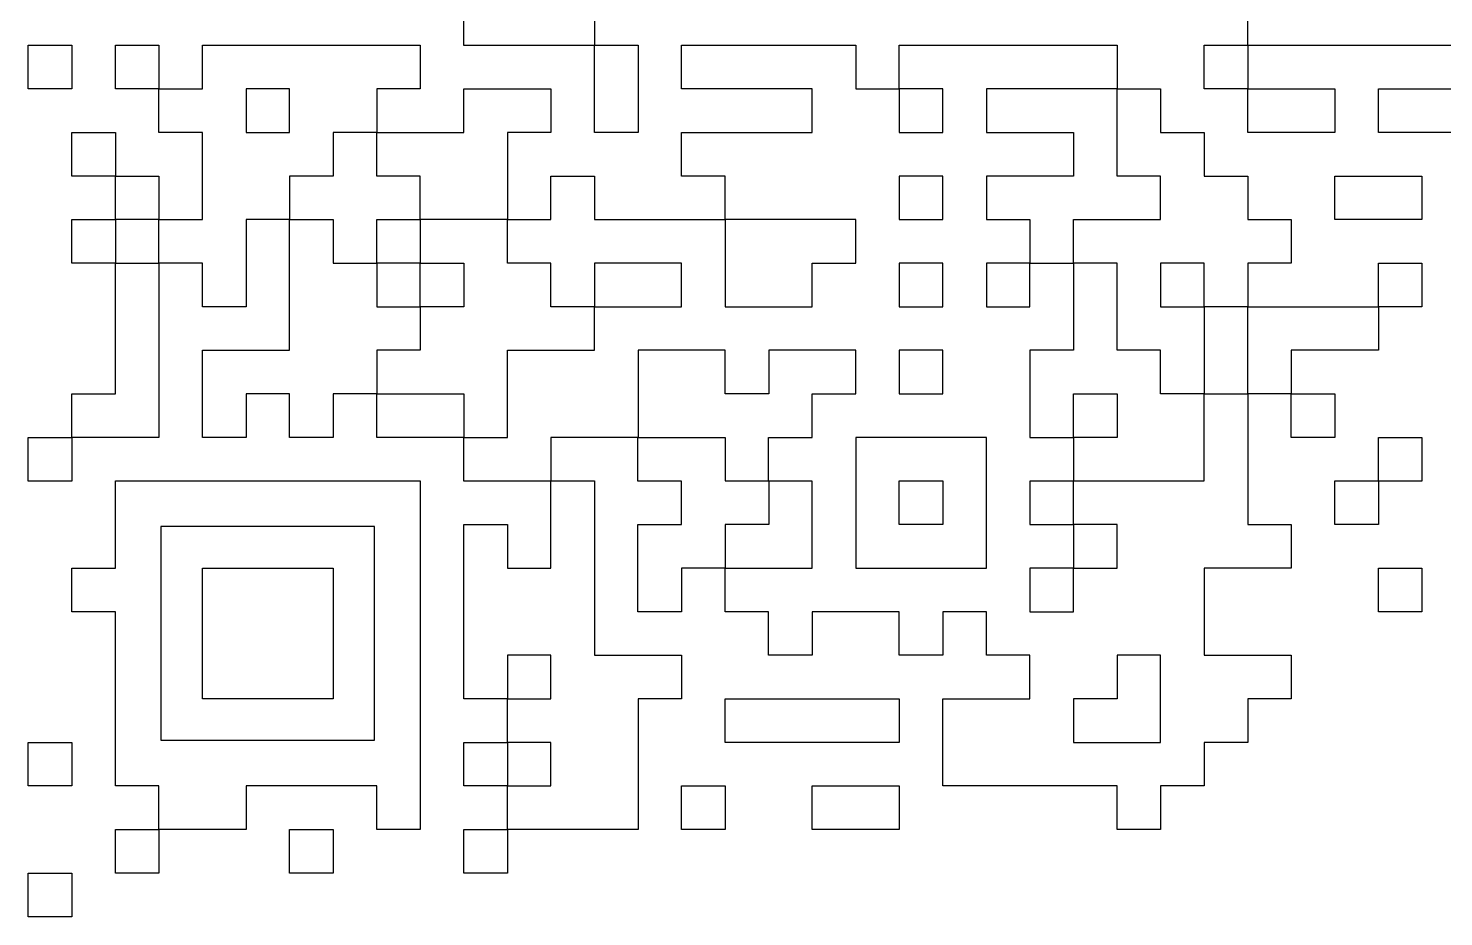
# Model space of a CAD drawing. Extents: x 1.41 to 9.86, y -5.67 to -2.11.
# Drawn here: x 2.478 to 3.073, y -5.584 to -5.21 of the extents above; entities that cross this region are included whole.
import ezdxf

# ---------------------------------------------------------------- set-up
doc = ezdxf.new("R2010")
doc.units = 0
doc.header["$MEASUREMENT"] = 0
doc.layers.add('BLACK', color=7, linetype='CONTINUOUS')

msp = doc.modelspace()

# ---------------------------------------------------------------- linework, layer by layer
at = {"layer": 'BLACK', "linetype": 'CONTINUOUS'}
for p, q in [((2.66085, -5.21722), (2.66085, -5.10722)), ((2.71585, -5.18056), (2.71585, -5.21722)), ((2.99085, -5.21722), (2.99085, -5.18056)), ((2.47752, -5.23556), (2.47752, -5.21722)), ((2.47752, -5.21722), (2.47752, -5.21722)), ((2.47752, -5.21722), (2.47752, -5.21722)), ((2.47752, -5.21722), (2.49585, -5.21722)), ((2.49585, -5.21722), (2.49585, -5.21722)), ((2.49585, -5.21722), (2.49585, -5.21722)), ((2.49585, -5.21722), (2.49585, -5.23556)), ((2.51418, -5.23556), (2.51418, -5.21722)), ((2.51418, -5.21722), (2.51418, -5.21722)), ((2.51418, -5.21722), (2.51419, -5.21722)), ((2.51419, -5.21722), (2.53252, -5.21722)), ((2.53252, -5.21722), (2.53252, -5.21722)), ((2.53252, -5.21722), (2.53252, -5.21722)), ((2.53252, -5.21722), (2.53252, -5.23556)), ((2.55085, -5.23556), (2.55085, -5.21722)), ((2.55085, -5.21722), (2.55085, -5.21722)), ((2.55085, -5.21722), (2.55085, -5.21722)), ((2.55085, -5.21722), (2.56919, -5.21722)), ((2.56919, -5.21722), (2.64252, -5.21722)), ((2.64252, -5.21722), (2.64252, -5.21722)), ((2.64252, -5.21722), (2.64252, -5.21722)), ((2.64252, -5.21722), (2.64252, -5.23556)), ((2.66085, -5.21723), (2.66085, -5.21722)), ((2.69752, -5.21723), (2.66085, -5.21723)), ((2.66085, -5.21723), (2.66085, -5.21723)), ((2.71585, -5.21723), (2.69752, -5.21723)), ((2.69752, -5.21723), (2.69752, -5.21723)), ((2.69752, -5.21723), (2.69752, -5.21723)), ((2.71585, -5.21722), (2.73419, -5.21722)), ((2.71585, -5.23556), (2.71585, -5.21723)), ((2.73419, -5.21722), (2.73419, -5.21722)), ((2.73419, -5.21722), (2.73419, -5.21722)), ((2.73419, -5.21722), (2.73419, -5.23556)), ((2.75252, -5.23556), (2.75252, -5.21722)), ((2.75252, -5.21722), (2.75252, -5.21722)), ((2.75252, -5.21722), (2.75252, -5.21722)), ((2.75252, -5.21722), (2.80752, -5.21722)), ((2.80752, -5.21722), (2.82585, -5.21722)), ((2.82585, -5.21722), (2.82585, -5.21722)), ((2.82585, -5.21722), (2.82586, -5.21722)), ((2.82586, -5.21722), (2.82586, -5.23556)), ((2.84418, -5.23556), (2.84418, -5.21722)), ((2.84418, -5.21722), (2.84418, -5.21722)), ((2.84418, -5.21722), (2.84419, -5.21722)), ((2.84419, -5.21722), (2.86252, -5.21722)), ((2.86252, -5.21722), (2.88085, -5.21722)), ((2.88085, -5.21722), (2.93585, -5.21722)), ((2.93585, -5.21722), (2.93585, -5.21722)), ((2.93585, -5.21722), (2.93586, -5.21722)), ((2.93586, -5.21722), (2.93586, -5.23556)), ((2.97252, -5.23556), (2.97252, -5.21722)), ((2.97252, -5.21722), (2.97252, -5.21722)), ((2.97252, -5.21722), (2.97252, -5.21722)), ((2.97252, -5.21722), (2.99085, -5.21722)), ((3.06419, -5.21723), (2.99086, -5.21723)), ((2.99086, -5.21723), (2.99086, -5.23556)), ((3.08252, -5.21723), (3.06419, -5.21723)), ((3.06419, -5.21723), (3.06419, -5.21723)), ((3.06419, -5.21723), (3.06419, -5.21723)), ((2.49585, -5.23556), (2.47752, -5.23556)), ((2.47752, -5.23556), (2.47752, -5.23556)), ((2.47752, -5.23556), (2.47752, -5.23556)), ((2.49585, -5.23556), (2.49585, -5.23556)), ((2.49585, -5.23556), (2.49585, -5.23556)), ((2.51419, -5.23556), (2.51418, -5.23556)), ((2.51418, -5.23556), (2.51418, -5.23556)), ((2.53252, -5.23556), (2.51419, -5.23556)), ((2.53252, -5.25389), (2.53252, -5.23556)), ((2.53252, -5.23556), (2.55085, -5.23556)), ((2.56919, -5.23556), (2.56919, -5.25389)), ((2.58752, -5.23556), (2.56919, -5.23556)), ((2.58752, -5.25389), (2.58752, -5.23556)), ((2.64252, -5.23556), (2.62419, -5.23556)), ((2.62419, -5.23556), (2.62419, -5.25389)), ((2.64252, -5.23556), (2.64252, -5.23556)), ((2.64252, -5.23556), (2.64252, -5.23556)), ((2.64252, -5.23556), (2.64252, -5.23556)), ((2.66085, -5.25389), (2.66085, -5.23556)), ((2.66085, -5.23556), (2.66085, -5.23556)), ((2.66085, -5.23556), (2.66085, -5.23556)), ((2.66085, -5.23556), (2.69752, -5.23556)), ((2.69752, -5.23556), (2.69752, -5.23556)), ((2.69752, -5.23556), (2.69752, -5.23556)), ((2.69752, -5.23556), (2.69752, -5.25389)), ((2.71585, -5.25389), (2.71585, -5.23556)), ((2.71585, -5.23556), (2.71585, -5.23556)), ((2.71585, -5.23556), (2.71585, -5.23556)), ((2.73419, -5.23556), (2.73419, -5.23556)), ((2.73419, -5.23556), (2.73419, -5.23556)), ((2.73419, -5.23556), (2.73419, -5.25389)), ((2.80752, -5.23556), (2.75252, -5.23556)), ((2.75252, -5.23556), (2.75252, -5.23556)), ((2.75252, -5.23556), (2.75252, -5.23556)), ((2.80752, -5.25389), (2.80752, -5.23556)), ((2.82586, -5.23556), (2.84418, -5.23556)), ((2.86252, -5.23556), (2.84419, -5.23556)), ((2.84419, -5.23556), (2.84419, -5.25389)), ((2.86252, -5.25389), (2.86252, -5.23556)), ((2.93585, -5.23556), (2.88085, -5.23556)), ((2.88085, -5.23556), (2.88085, -5.25389)), ((2.93585, -5.27222), (2.93585, -5.23556)), ((2.93586, -5.23556), (2.95419, -5.23556)), ((2.95419, -5.23556), (2.95419, -5.23556)), ((2.95419, -5.23556), (2.95419, -5.23556)), ((2.95419, -5.23556), (2.95419, -5.25389)), ((2.99085, -5.23556), (2.97252, -5.23556)), ((2.97252, -5.23556), (2.97252, -5.23556)), ((2.97252, -5.23556), (2.97252, -5.23556)), ((2.99085, -5.25389), (2.99085, -5.23556)), ((2.99086, -5.23556), (3.02752, -5.23556)), ((3.02752, -5.23556), (3.02752, -5.23556)), ((3.02752, -5.23556), (3.02752, -5.23556)), ((3.02752, -5.23556), (3.02752, -5.25389)), ((3.04585, -5.25389), (3.04585, -5.23556)), ((3.04585, -5.23556), (3.04585, -5.23556)), ((3.04585, -5.23556), (3.04585, -5.23556)), ((3.04585, -5.23556), (3.10085, -5.23556)), ((2.49585, -5.27222), (2.49585, -5.25389)), ((2.49585, -5.25389), (2.49585, -5.25389)), ((2.49585, -5.25389), (2.49585, -5.25389)), ((2.49585, -5.25389), (2.51419, -5.25389)), ((2.51419, -5.25389), (2.51419, -5.25389)), ((2.51419, -5.25389), (2.51419, -5.25389)), ((2.51419, -5.25389), (2.51419, -5.27222)), ((2.55085, -5.25389), (2.53252, -5.25389)), ((2.53252, -5.25389), (2.53252, -5.25389)), ((2.53252, -5.25389), (2.53252, -5.25389)), ((2.55085, -5.29056), (2.55085, -5.25389)), ((2.56919, -5.25389), (2.58752, -5.25389)), ((2.62418, -5.25389), (2.60585, -5.25389)), ((2.60585, -5.25389), (2.60585, -5.27222)), ((2.62418, -5.27222), (2.62418, -5.25389)), ((2.62419, -5.25389), (2.66085, -5.25389)), ((2.69752, -5.25389), (2.67919, -5.25389)), ((2.67919, -5.25389), (2.67919, -5.29056)), ((2.69752, -5.25389), (2.69752, -5.25389)), ((2.69752, -5.25389), (2.69752, -5.25389)), ((2.73419, -5.25389), (2.71585, -5.25389)), ((2.71585, -5.25389), (2.71585, -5.25389)), ((2.71585, -5.25389), (2.71585, -5.25389)), ((2.73419, -5.25389), (2.73419, -5.25389)), ((2.73419, -5.25389), (2.73419, -5.25389)), ((2.75252, -5.27222), (2.75252, -5.25389)), ((2.75252, -5.25389), (2.75252, -5.25389)), ((2.75252, -5.25389), (2.75252, -5.25389)), ((2.75252, -5.25389), (2.80752, -5.25389)), ((2.84419, -5.25389), (2.86252, -5.25389)), ((2.88085, -5.25389), (2.91752, -5.25389)), ((2.91752, -5.25389), (2.91752, -5.27222)), ((2.91752, -5.25389), (2.91752, -5.25389)), ((2.91752, -5.25389), (2.91752, -5.25389)), ((2.95419, -5.25389), (2.97252, -5.25389)), ((2.97252, -5.25389), (2.97252, -5.25389)), ((2.97252, -5.25389), (2.97252, -5.25389)), ((2.97252, -5.25389), (2.97252, -5.27222)), ((3.02752, -5.25389), (2.99085, -5.25389)), ((2.99085, -5.25389), (2.99085, -5.25389)), ((2.99085, -5.25389), (2.99085, -5.25389)), ((3.02752, -5.25389), (3.02752, -5.25389)), ((3.02752, -5.25389), (3.02752, -5.25389)), ((3.02752, -5.25389), (3.02752, -5.25389)), ((3.08252, -5.25389), (3.04585, -5.25389)), ((3.04585, -5.25389), (3.04585, -5.25389)), ((3.04585, -5.25389), (3.04585, -5.25389)), ((2.49585, -5.27223), (2.49585, -5.27222)), ((2.49585, -5.27222), (2.49585, -5.27222)), ((2.51418, -5.27223), (2.49585, -5.27223)), ((2.49585, -5.27223), (2.49585, -5.27223)), ((2.51418, -5.29056), (2.51418, -5.27223)), ((2.51419, -5.27222), (2.53252, -5.27222)), ((2.53252, -5.27222), (2.53252, -5.27222)), ((2.53252, -5.27222), (2.53252, -5.27222)), ((2.53252, -5.27222), (2.53252, -5.29056)), ((2.60585, -5.27223), (2.58752, -5.27223)), ((2.58752, -5.27223), (2.58752, -5.29056)), ((2.60585, -5.27222), (2.60585, -5.27222)), ((2.60585, -5.27222), (2.60585, -5.27223)), ((2.60585, -5.27223), (2.60585, -5.27223)), ((2.62418, -5.27223), (2.62418, -5.27222)), ((2.62419, -5.27223), (2.62418, -5.27223)), ((2.64252, -5.27223), (2.62419, -5.27223)), ((2.64252, -5.29056), (2.64252, -5.27223)), ((2.69752, -5.29056), (2.69752, -5.27222)), ((2.69752, -5.27222), (2.69752, -5.27222)), ((2.69752, -5.27222), (2.69752, -5.27222)), ((2.69752, -5.27222), (2.71585, -5.27222)), ((2.71585, -5.27222), (2.71585, -5.27222)), ((2.71585, -5.27222), (2.71585, -5.27222)), ((2.71585, -5.27222), (2.71585, -5.29056)), ((2.75252, -5.27223), (2.75252, -5.27222)), ((2.75252, -5.27222), (2.75252, -5.27222)), ((2.77085, -5.27223), (2.75252, -5.27223)), ((2.75252, -5.27223), (2.75252, -5.27223)), ((2.77085, -5.29056), (2.77085, -5.27223)), ((2.84419, -5.27223), (2.84419, -5.29056)), ((2.86252, -5.27223), (2.84419, -5.27223)), ((2.86252, -5.29056), (2.86252, -5.27223)), ((2.91752, -5.27223), (2.88085, -5.27223)), ((2.88085, -5.27223), (2.88085, -5.29056)), ((2.91752, -5.27222), (2.91752, -5.27222)), ((2.91752, -5.27222), (2.91752, -5.27223)), ((2.91752, -5.27223), (2.91752, -5.27223)), ((2.93585, -5.27223), (2.93585, -5.27222)), ((2.95418, -5.27223), (2.93585, -5.27223)), ((2.93585, -5.27223), (2.93585, -5.27223)), ((2.95418, -5.29056), (2.95418, -5.27223)), ((2.97252, -5.27222), (2.99085, -5.27222)), ((2.99085, -5.27222), (2.99086, -5.27222)), ((2.99086, -5.27222), (2.99086, -5.27222)), ((2.99086, -5.27222), (2.99086, -5.29056)), ((3.02752, -5.29056), (3.02752, -5.27222)), ((3.02752, -5.27222), (3.02752, -5.27222)), ((3.02752, -5.27222), (3.02752, -5.27222)), ((3.02752, -5.27222), (3.06419, -5.27222)), ((3.06419, -5.27222), (3.06419, -5.27222)), ((3.06419, -5.27222), (3.06419, -5.27222)), ((3.06419, -5.27222), (3.06419, -5.29056)), ((2.49585, -5.30889), (2.49585, -5.29056)), ((2.49585, -5.29056), (2.49585, -5.29056)), ((2.49585, -5.29056), (2.49585, -5.29056)), ((2.49585, -5.29056), (2.51418, -5.29056)), ((2.51419, -5.29056), (2.51419, -5.30889)), ((2.53252, -5.29056), (2.51419, -5.29056)), ((2.53252, -5.29056), (2.55085, -5.29056)), ((2.53252, -5.30889), (2.53252, -5.29056)), ((2.58752, -5.29056), (2.56919, -5.29056)), ((2.56919, -5.29056), (2.56919, -5.32722)), ((2.58752, -5.34555), (2.58752, -5.29056)), ((2.58752, -5.29056), (2.60585, -5.29056)), ((2.60585, -5.29056), (2.60585, -5.29056)), ((2.60585, -5.29056), (2.60585, -5.29056)), ((2.60585, -5.29056), (2.60585, -5.30889)), ((2.62418, -5.30889), (2.62418, -5.29056)), ((2.62418, -5.29056), (2.62418, -5.29056)), ((2.62418, -5.29056), (2.62419, -5.29056)), ((2.62419, -5.29056), (2.64252, -5.29056)), ((2.67918, -5.29056), (2.64252, -5.29056)), ((2.64252, -5.29056), (2.64252, -5.30889)), ((2.67918, -5.30889), (2.67918, -5.29056)), ((2.67919, -5.29056), (2.69752, -5.29056)), ((2.71585, -5.29056), (2.77085, -5.29056)), ((2.77086, -5.29056), (2.77086, -5.32722)), ((2.82585, -5.29056), (2.77086, -5.29056)), ((2.82585, -5.30889), (2.82585, -5.29056)), ((2.84419, -5.29056), (2.86252, -5.29056)), ((2.88085, -5.29056), (2.89919, -5.29056)), ((2.89919, -5.29056), (2.89919, -5.29056)), ((2.89919, -5.29056), (2.89919, -5.29056)), ((2.89919, -5.29056), (2.89919, -5.30889)), ((2.91752, -5.30889), (2.91752, -5.29056)), ((2.91752, -5.29056), (2.91752, -5.29056)), ((2.91752, -5.29056), (2.91752, -5.29056)), ((2.91752, -5.29056), (2.95418, -5.29056)), ((2.99086, -5.29056), (3.00919, -5.29056)), ((3.00919, -5.29056), (3.00919, -5.29056)), ((3.00919, -5.29056), (3.00919, -5.29056)), ((3.00919, -5.29056), (3.00919, -5.30889)), ((3.06419, -5.29056), (3.02752, -5.29056)), ((3.02752, -5.29056), (3.02752, -5.29056)), ((3.02752, -5.29056), (3.02752, -5.29056)), ((3.06419, -5.29056), (3.06419, -5.29056)), ((3.06419, -5.29056), (3.06419, -5.29056)), ((2.51418, -5.30889), (2.49585, -5.30889)), ((2.49585, -5.30889), (2.49585, -5.30889)), ((2.49585, -5.30889), (2.49585, -5.30889)), ((2.51418, -5.36389), (2.51418, -5.30889)), ((2.51419, -5.30889), (2.53252, -5.30889)), ((2.55085, -5.30889), (2.53252, -5.30889)), ((2.53252, -5.30889), (2.53252, -5.38222)), ((2.55085, -5.32722), (2.55085, -5.30889)), ((2.60585, -5.30889), (2.62418, -5.30889)), ((2.64252, -5.30889), (2.62419, -5.30889)), ((2.62419, -5.30889), (2.62419, -5.32722)), ((2.64252, -5.30889), (2.66085, -5.30889)), ((2.64252, -5.32722), (2.64252, -5.30889)), ((2.66085, -5.30889), (2.66085, -5.32722)), ((2.66085, -5.30889), (2.66085, -5.30889)), ((2.66085, -5.30889), (2.66085, -5.30889)), ((2.67919, -5.30889), (2.67918, -5.30889)), ((2.67918, -5.30889), (2.67918, -5.30889)), ((2.69752, -5.30889), (2.67919, -5.30889)), ((2.69752, -5.32722), (2.69752, -5.30889)), ((2.71585, -5.30889), (2.71585, -5.32722)), ((2.75252, -5.30889), (2.71585, -5.30889)), ((2.75252, -5.32722), (2.75252, -5.30889)), ((2.80752, -5.32722), (2.80752, -5.30889)), ((2.80752, -5.30889), (2.80752, -5.30889)), ((2.80752, -5.30889), (2.80752, -5.30889)), ((2.80752, -5.30889), (2.82585, -5.30889)), ((2.84419, -5.30889), (2.84419, -5.32722)), ((2.86252, -5.30889), (2.84419, -5.30889)), ((2.86252, -5.32722), (2.86252, -5.30889)), ((2.88085, -5.30889), (2.88085, -5.32722)), ((2.89918, -5.30889), (2.88085, -5.30889)), ((2.89918, -5.32722), (2.89918, -5.30889)), ((2.89919, -5.30889), (2.91752, -5.30889)), ((2.93585, -5.30889), (2.91752, -5.30889)), ((2.91752, -5.30889), (2.91752, -5.34556)), ((2.93585, -5.32722), (2.93585, -5.30889)), ((2.95419, -5.30889), (2.95419, -5.32722)), ((2.97252, -5.30889), (2.95419, -5.30889)), ((2.97252, -5.32722), (2.97252, -5.30889)), ((3.00919, -5.30889), (2.99086, -5.30889)), ((2.99086, -5.30889), (2.99086, -5.32722)), ((3.00919, -5.30889), (3.00919, -5.30889)), ((3.00919, -5.30889), (3.00919, -5.30889)), ((3.04585, -5.32722), (3.04585, -5.30889)), ((3.04585, -5.30889), (3.04585, -5.30889)), ((3.04585, -5.30889), (3.04585, -5.30889)), ((3.04585, -5.30889), (3.06419, -5.30889)), ((3.06419, -5.30889), (3.06419, -5.30889)), ((3.06419, -5.30889), (3.06419, -5.30889)), ((3.06419, -5.30889), (3.06419, -5.32722)), ((2.55085, -5.32723), (2.55085, -5.32722)), ((2.55085, -5.32722), (2.55085, -5.32722)), ((2.56919, -5.32723), (2.55085, -5.32723)), ((2.56919, -5.32722), (2.56919, -5.32722)), ((2.56919, -5.32722), (2.56919, -5.32723)), ((2.62419, -5.32722), (2.64252, -5.32722)), ((2.66085, -5.32723), (2.64252, -5.32723)), ((2.64252, -5.32723), (2.64252, -5.34556)), ((2.66085, -5.32722), (2.66085, -5.32722)), ((2.66085, -5.32722), (2.66085, -5.32723)), ((2.69752, -5.32723), (2.69752, -5.32722)), ((2.69752, -5.32722), (2.69752, -5.32722)), ((2.69752, -5.32722), (2.69752, -5.32722)), ((2.71585, -5.32723), (2.69752, -5.32723)), ((2.71585, -5.32722), (2.75252, -5.32722)), ((2.71585, -5.34555), (2.71585, -5.32723)), ((2.77086, -5.32722), (2.80752, -5.32722)), ((2.84419, -5.32722), (2.86252, -5.32722)), ((2.88085, -5.32722), (2.89918, -5.32722)), ((2.93585, -5.34556), (2.93585, -5.32722)), ((2.93585, -5.32722), (2.93585, -5.32722)), ((2.95419, -5.32722), (2.97252, -5.32722)), ((2.97252, -5.32723), (2.97252, -5.36389)), ((2.99085, -5.32723), (2.97252, -5.32723)), ((2.99085, -5.36389), (2.99085, -5.32723)), ((2.99086, -5.32722), (3.04585, -5.32722)), ((3.06419, -5.32723), (3.04586, -5.32723)), ((3.04586, -5.32723), (3.04586, -5.34556)), ((3.06419, -5.32722), (3.06419, -5.32722)), ((3.06419, -5.32722), (3.06419, -5.32723)), ((2.55085, -5.34556), (2.55085, -5.34555)), ((2.55085, -5.34555), (2.58752, -5.34555)), ((2.55085, -5.38222), (2.55085, -5.34556)), ((2.55085, -5.34556), (2.55085, -5.34556)), ((2.64252, -5.34556), (2.62419, -5.34556)), ((2.62419, -5.34556), (2.62419, -5.36389)), ((2.64252, -5.34556), (2.64252, -5.34556)), ((2.64252, -5.34556), (2.64252, -5.34556)), ((2.64252, -5.34556), (2.64252, -5.34556)), ((2.67918, -5.34556), (2.67919, -5.34555)), ((2.67918, -5.38222), (2.67918, -5.34556)), ((2.67918, -5.34556), (2.67918, -5.34556)), ((2.67919, -5.34555), (2.69752, -5.34555)), ((2.69752, -5.34555), (2.69752, -5.34555)), ((2.69752, -5.34555), (2.69752, -5.34555)), ((2.69752, -5.34555), (2.71585, -5.34555)), ((2.77085, -5.34556), (2.73419, -5.34556)), ((2.73419, -5.34556), (2.73419, -5.38222)), ((2.77085, -5.36389), (2.77085, -5.34556)), ((2.82585, -5.34556), (2.78919, -5.34556)), ((2.78919, -5.34556), (2.78919, -5.36389)), ((2.82585, -5.36389), (2.82585, -5.34556)), ((2.84419, -5.34556), (2.84419, -5.36389)), ((2.86252, -5.34556), (2.84419, -5.34556)), ((2.86252, -5.36389), (2.86252, -5.34556)), ((2.91752, -5.34556), (2.89919, -5.34556)), ((2.89919, -5.34556), (2.89919, -5.38222)), ((2.91752, -5.34556), (2.91752, -5.34556)), ((2.91752, -5.34556), (2.91752, -5.34556)), ((2.95418, -5.34556), (2.93585, -5.34556)), ((2.93585, -5.34556), (2.93585, -5.34556)), ((2.93585, -5.34556), (2.93585, -5.34556)), ((2.95418, -5.36389), (2.95418, -5.34556)), ((3.04585, -5.34556), (3.00919, -5.34556)), ((3.00919, -5.34556), (3.00919, -5.36389)), ((3.04586, -5.34556), (3.04585, -5.34556)), ((3.04586, -5.34556), (3.04586, -5.34556)), ((2.49585, -5.38222), (2.49585, -5.36389)), ((2.49585, -5.36389), (2.49585, -5.36389)), ((2.49585, -5.36389), (2.49585, -5.36389)), ((2.49585, -5.36389), (2.51418, -5.36389)), ((2.58752, -5.36389), (2.56919, -5.36389)), ((2.56919, -5.36389), (2.56919, -5.38222)), ((2.58752, -5.38222), (2.58752, -5.36389)), ((2.62418, -5.36389), (2.60585, -5.36389)), ((2.60585, -5.36389), (2.60585, -5.38222)), ((2.62418, -5.38222), (2.62418, -5.36389)), ((2.62419, -5.36389), (2.66085, -5.36389)), ((2.66085, -5.36389), (2.66085, -5.36389)), ((2.66085, -5.36389), (2.66085, -5.36389)), ((2.66085, -5.36389), (2.66085, -5.38222)), ((2.78919, -5.36389), (2.77085, -5.36389)), ((2.77085, -5.36389), (2.77085, -5.36389)), ((2.77085, -5.36389), (2.77085, -5.36389)), ((2.78919, -5.36389), (2.78919, -5.36389)), ((2.78919, -5.36389), (2.78919, -5.36389)), ((2.80752, -5.38222), (2.80752, -5.36389)), ((2.80752, -5.36389), (2.80752, -5.36389)), ((2.80752, -5.36389), (2.80752, -5.36389)), ((2.80752, -5.36389), (2.82585, -5.36389)), ((2.84419, -5.36389), (2.86252, -5.36389)), ((2.91752, -5.38222), (2.91752, -5.36389)), ((2.91752, -5.36389), (2.91752, -5.36389)), ((2.91752, -5.36389), (2.91752, -5.36389)), ((2.91752, -5.36389), (2.93585, -5.36389)), ((2.93585, -5.36389), (2.93585, -5.36389)), ((2.93585, -5.36389), (2.93586, -5.36389)), ((2.93586, -5.36389), (2.93586, -5.38222)), ((2.95419, -5.36389), (2.95418, -5.36389)), ((2.95418, -5.36389), (2.95418, -5.36389)), ((2.97252, -5.36389), (2.95419, -5.36389)), ((2.95419, -5.36389), (2.95419, -5.36389)), ((2.97252, -5.40055), (2.97252, -5.36389)), ((2.97252, -5.36389), (2.99085, -5.36389)), ((3.00918, -5.36389), (2.99086, -5.36389)), ((2.99086, -5.36389), (2.99086, -5.41889)), ((3.00918, -5.38222), (3.00918, -5.36389)), ((3.00919, -5.36389), (3.02752, -5.36389)), ((3.02752, -5.36389), (3.02752, -5.36389)), ((3.02752, -5.36389), (3.02752, -5.36389)), ((3.02752, -5.36389), (3.02752, -5.38222)), ((2.47752, -5.40056), (2.47752, -5.38222)), ((2.47752, -5.38222), (2.47752, -5.38222)), ((2.47752, -5.38222), (2.47752, -5.38222)), ((2.47752, -5.38222), (2.49585, -5.38222)), ((2.53252, -5.38223), (2.49585, -5.38223)), ((2.49585, -5.38223), (2.49585, -5.40056)), ((2.53252, -5.38222), (2.53252, -5.38222)), ((2.53252, -5.38222), (2.53252, -5.38222)), ((2.53252, -5.38222), (2.53252, -5.38223)), ((2.55085, -5.38223), (2.55085, -5.38222)), ((2.55085, -5.38222), (2.55085, -5.38222)), ((2.56919, -5.38223), (2.55085, -5.38223)), ((2.56919, -5.38222), (2.56919, -5.38222)), ((2.56919, -5.38222), (2.56919, -5.38222)), ((2.56919, -5.38222), (2.56919, -5.38223)), ((2.58752, -5.38223), (2.58752, -5.38222)), ((2.58752, -5.38222), (2.58752, -5.38222)), ((2.58752, -5.38222), (2.58752, -5.38222)), ((2.60585, -5.38223), (2.58752, -5.38223)), ((2.60585, -5.38222), (2.60585, -5.38222)), ((2.60585, -5.38222), (2.60585, -5.38223)), ((2.62419, -5.38223), (2.62418, -5.38222)), ((2.62418, -5.38222), (2.62418, -5.38222)), ((2.66085, -5.38223), (2.62419, -5.38223)), ((2.66085, -5.38222), (2.67918, -5.38222)), ((2.66085, -5.40056), (2.66085, -5.38223)), ((2.73418, -5.38223), (2.69752, -5.38223)), ((2.69752, -5.38223), (2.69752, -5.40055)), ((2.73418, -5.40056), (2.73418, -5.38223)), ((2.73419, -5.38222), (2.77085, -5.38222)), ((2.77085, -5.38222), (2.77085, -5.38222)), ((2.77085, -5.38222), (2.77086, -5.38222)), ((2.77086, -5.38222), (2.77086, -5.40055)), ((2.78918, -5.40055), (2.78918, -5.38222)), ((2.78918, -5.38222), (2.78919, -5.38222)), ((2.78919, -5.38222), (2.78919, -5.38222)), ((2.78919, -5.38222), (2.80752, -5.38222)), ((2.84419, -5.38223), (2.82586, -5.38223)), ((2.82586, -5.38223), (2.82586, -5.40056)), ((2.88085, -5.38223), (2.84419, -5.38223)), ((2.84419, -5.38223), (2.84419, -5.38223)), ((2.84419, -5.38223), (2.84419, -5.38223)), ((2.88085, -5.40056), (2.88085, -5.38223)), ((2.89919, -5.38222), (2.91752, -5.38222)), ((2.93585, -5.38223), (2.91752, -5.38223)), ((2.91752, -5.38223), (2.91752, -5.40055)), ((2.93586, -5.38222), (2.93585, -5.38222)), ((2.93585, -5.38222), (2.93585, -5.38223)), ((3.00919, -5.38222), (3.00918, -5.38222)), ((3.00919, -5.38223), (3.00919, -5.38222)), ((3.02752, -5.38223), (3.00919, -5.38223)), ((3.02752, -5.38222), (3.02752, -5.38222)), ((3.02752, -5.38222), (3.02752, -5.38223)), ((3.04585, -5.40055), (3.04585, -5.38222)), ((3.04585, -5.38222), (3.04585, -5.38222)), ((3.04585, -5.38222), (3.04585, -5.38222)), ((3.04585, -5.38222), (3.06419, -5.38222)), ((3.06419, -5.38222), (3.06419, -5.38222)), ((3.06419, -5.38222), (3.06419, -5.38222)), ((3.06419, -5.38222), (3.06419, -5.40056)), ((2.49585, -5.40056), (2.47752, -5.40056)), ((2.47752, -5.40056), (2.47752, -5.40056)), ((2.47752, -5.40056), (2.47752, -5.40056)), ((2.49585, -5.40056), (2.49585, -5.40056)), ((2.49585, -5.40056), (2.49585, -5.40056)), ((2.49585, -5.40056), (2.49585, -5.40056)), ((2.51418, -5.40056), (2.51418, -5.40055)), ((2.51418, -5.40055), (2.51419, -5.40055)), ((2.51418, -5.43722), (2.51418, -5.40056)), ((2.51419, -5.40055), (2.64252, -5.40055)), ((2.64252, -5.40055), (2.64252, -5.40055)), ((2.64252, -5.40055), (2.64252, -5.40056)), ((2.64252, -5.40056), (2.64252, -5.52889)), ((2.69752, -5.40056), (2.66085, -5.40056)), ((2.66085, -5.40056), (2.66085, -5.40056)), ((2.66085, -5.40056), (2.66085, -5.40056)), ((2.69752, -5.40055), (2.71585, -5.40055)), ((2.69752, -5.43722), (2.69752, -5.40056)), ((2.71585, -5.40055), (2.71585, -5.40055)), ((2.71585, -5.40055), (2.71585, -5.40056)), ((2.71585, -5.40056), (2.71585, -5.47389)), ((2.73419, -5.40056), (2.73418, -5.40056)), ((2.73418, -5.40056), (2.73418, -5.40056)), ((2.75252, -5.40056), (2.73419, -5.40056)), ((2.75252, -5.41889), (2.75252, -5.40056)), ((2.77086, -5.40055), (2.78918, -5.40055)), ((2.80752, -5.40056), (2.78919, -5.40056)), ((2.78919, -5.40056), (2.78919, -5.41889)), ((2.80752, -5.43722), (2.80752, -5.40056)), ((2.82586, -5.40056), (2.82586, -5.40056)), ((2.82586, -5.40056), (2.82586, -5.40056)), ((2.82586, -5.40056), (2.82586, -5.43722)), ((2.84418, -5.40056), (2.84418, -5.40055)), ((2.84418, -5.40055), (2.84419, -5.40055)), ((2.84418, -5.41889), (2.84418, -5.40056)), ((2.84419, -5.40055), (2.86252, -5.40055)), ((2.86252, -5.40055), (2.86252, -5.40055)), ((2.86252, -5.40055), (2.86252, -5.40056)), ((2.86252, -5.40056), (2.86252, -5.41889)), ((2.88085, -5.43722), (2.88085, -5.40056)), ((2.88085, -5.40056), (2.88085, -5.40056)), ((2.88085, -5.40056), (2.88085, -5.40056)), ((2.89919, -5.40056), (2.89919, -5.41889)), ((2.91752, -5.40056), (2.89919, -5.40056)), ((2.91752, -5.40055), (2.97252, -5.40055)), ((2.91752, -5.41889), (2.91752, -5.40056)), ((3.02752, -5.40056), (3.02752, -5.40055)), ((3.02752, -5.40055), (3.02752, -5.40055)), ((3.02752, -5.40055), (3.04585, -5.40055)), ((3.02752, -5.41889), (3.02752, -5.40056)), ((3.06419, -5.40056), (3.04586, -5.40056)), ((3.04586, -5.40056), (3.04586, -5.41889)), ((3.06419, -5.40056), (3.06419, -5.40056)), ((3.06419, -5.40056), (3.06419, -5.40056)), ((2.53335, -5.41972), (2.53335, -5.50958)), ((2.62321, -5.41972), (2.53335, -5.41972)), ((2.62321, -5.50958), (2.62321, -5.41972)), ((2.66085, -5.49222), (2.66085, -5.41889)), ((2.66085, -5.41889), (2.66085, -5.41889)), ((2.66085, -5.41889), (2.66085, -5.41889)), ((2.66085, -5.41889), (2.67919, -5.41889)), ((2.67919, -5.41889), (2.67919, -5.41889)), ((2.67919, -5.41889), (2.67919, -5.41889)), ((2.67919, -5.41889), (2.67919, -5.43722)), ((2.73418, -5.45556), (2.73418, -5.41889)), ((2.73418, -5.41889), (2.73418, -5.41889)), ((2.73418, -5.41889), (2.73419, -5.41889)), ((2.73419, -5.41889), (2.75252, -5.41889)), ((2.78919, -5.41889), (2.77086, -5.41889)), ((2.77086, -5.41889), (2.77086, -5.43722)), ((2.78919, -5.41889), (2.78919, -5.41889)), ((2.78919, -5.41889), (2.78919, -5.41889)), ((2.84419, -5.41889), (2.84418, -5.41889)), ((2.84418, -5.41889), (2.84418, -5.41889)), ((2.86252, -5.41889), (2.84419, -5.41889)), ((2.86252, -5.41889), (2.86252, -5.41889)), ((2.86252, -5.41889), (2.86252, -5.41889)), ((2.89919, -5.41889), (2.91752, -5.41889)), ((2.93585, -5.41889), (2.91752, -5.41889)), ((2.91752, -5.41889), (2.91752, -5.43722)), ((2.93585, -5.43722), (2.93585, -5.41889)), ((2.99086, -5.41889), (3.00919, -5.41889)), ((3.00919, -5.41889), (3.00919, -5.41889)), ((3.00919, -5.41889), (3.00919, -5.41889)), ((3.00919, -5.41889), (3.00919, -5.43722)), ((3.04585, -5.41889), (3.02752, -5.41889)), ((3.02752, -5.41889), (3.02752, -5.41889)), ((3.02752, -5.41889), (3.02752, -5.41889)), ((3.04586, -5.41889), (3.04585, -5.41889)), ((3.04586, -5.41889), (3.04586, -5.41889)), ((2.49585, -5.45556), (2.49585, -5.43722)), ((2.49585, -5.43722), (2.49585, -5.43722)), ((2.49585, -5.43722), (2.49585, -5.43722)), ((2.49585, -5.43722), (2.51418, -5.43722)), ((2.55085, -5.49222), (2.55085, -5.43722)), ((2.55085, -5.43722), (2.55085, -5.43722)), ((2.55085, -5.43722), (2.55085, -5.43722)), ((2.55085, -5.43722), (2.60585, -5.43722)), ((2.60585, -5.43722), (2.60585, -5.43722)), ((2.60585, -5.43722), (2.60585, -5.43722)), ((2.60585, -5.43722), (2.60585, -5.49222)), ((2.67919, -5.43722), (2.69752, -5.43722)), ((2.77085, -5.43722), (2.75252, -5.43722)), ((2.75252, -5.43722), (2.75252, -5.45556)), ((2.77085, -5.45556), (2.77085, -5.43722)), ((2.77086, -5.43722), (2.80752, -5.43722)), ((2.82586, -5.43722), (2.84419, -5.43722)), ((2.84419, -5.43722), (2.84419, -5.43722)), ((2.84419, -5.43722), (2.84419, -5.43722)), ((2.84419, -5.43722), (2.88085, -5.43722)), ((2.91752, -5.43722), (2.89919, -5.43722)), ((2.89919, -5.43722), (2.89919, -5.45555)), ((2.91752, -5.45555), (2.91752, -5.43722)), ((2.91752, -5.43722), (2.93585, -5.43722)), ((2.99085, -5.43723), (2.97252, -5.43723)), ((2.97252, -5.43723), (2.97252, -5.47389)), ((2.99086, -5.43722), (2.99085, -5.43723)), ((3.00919, -5.43722), (2.99086, -5.43722)), ((2.99086, -5.43722), (2.99086, -5.43722)), ((3.00919, -5.43722), (3.00919, -5.43722)), ((3.00919, -5.43722), (3.00919, -5.43722)), ((3.04585, -5.45556), (3.04585, -5.43722)), ((3.04585, -5.43722), (3.04585, -5.43722)), ((3.04585, -5.43722), (3.04585, -5.43722)), ((3.04585, -5.43722), (3.06419, -5.43722)), ((3.06419, -5.43722), (3.06419, -5.43722)), ((3.06419, -5.43722), (3.06419, -5.43722)), ((3.06419, -5.43722), (3.06419, -5.45556)), ((2.51418, -5.45556), (2.49585, -5.45556)), ((2.49585, -5.45556), (2.49585, -5.45556)), ((2.49585, -5.45556), (2.49585, -5.45556)), ((2.49585, -5.45556), (2.49585, -5.45556)), ((2.51418, -5.50958), (2.51418, -5.45556)), ((2.73419, -5.45556), (2.73418, -5.45556)), ((2.73418, -5.45556), (2.73418, -5.45556)), ((2.73418, -5.45556), (2.73418, -5.45556)), ((2.75252, -5.45556), (2.73419, -5.45556)), ((2.75252, -5.45556), (2.75252, -5.45556)), ((2.75252, -5.45556), (2.75252, -5.45556)), ((2.75252, -5.45556), (2.75252, -5.45556)), ((2.78918, -5.45556), (2.77085, -5.45556)), ((2.77085, -5.45556), (2.77085, -5.45556)), ((2.77085, -5.45556), (2.77085, -5.45556)), ((2.78918, -5.47389), (2.78918, -5.45556)), ((2.84418, -5.45556), (2.80752, -5.45556)), ((2.80752, -5.45556), (2.80752, -5.47389)), ((2.84418, -5.47389), (2.84418, -5.45556)), ((2.88085, -5.45556), (2.86252, -5.45556)), ((2.86252, -5.45556), (2.86252, -5.47389)), ((2.88085, -5.47389), (2.88085, -5.45556)), ((2.89919, -5.45555), (2.91752, -5.45555)), ((3.06419, -5.45556), (3.04585, -5.45556)), ((3.04585, -5.45556), (3.04585, -5.45556)), ((3.04585, -5.45556), (3.04585, -5.45556)), ((3.06419, -5.45556), (3.06419, -5.45556)), ((3.06419, -5.45556), (3.06419, -5.45556)), ((2.67919, -5.47389), (2.67919, -5.49222)), ((2.69752, -5.47389), (2.67919, -5.47389)), ((2.69752, -5.49222), (2.69752, -5.47389)), ((2.71585, -5.47389), (2.75252, -5.47389)), ((2.75252, -5.47389), (2.75252, -5.47389)), ((2.75252, -5.47389), (2.75252, -5.47389)), ((2.75252, -5.47389), (2.75252, -5.49222)), ((2.78919, -5.47389), (2.78918, -5.47389)), ((2.80752, -5.47389), (2.78919, -5.47389)), ((2.78919, -5.47389), (2.78919, -5.47389)), ((2.80752, -5.47389), (2.80752, -5.47389)), ((2.80752, -5.47389), (2.80752, -5.47389)), ((2.84419, -5.47389), (2.84418, -5.47389)), ((2.84418, -5.47389), (2.84418, -5.47389)), ((2.86252, -5.47389), (2.84419, -5.47389)), ((2.86252, -5.47389), (2.86252, -5.47389)), ((2.86252, -5.47389), (2.86252, -5.47389)), ((2.86252, -5.47389), (2.86252, -5.47389)), ((2.89918, -5.47389), (2.88085, -5.47389)), ((2.88085, -5.47389), (2.88085, -5.47389)), ((2.88085, -5.47389), (2.88085, -5.47389)), ((2.89918, -5.49222), (2.89918, -5.47389)), ((2.95418, -5.47389), (2.93586, -5.47389)), ((2.93586, -5.47389), (2.93586, -5.49222)), ((2.95418, -5.51055), (2.95418, -5.47389)), ((2.97252, -5.47389), (3.00919, -5.47389)), ((3.00919, -5.47389), (3.00919, -5.47389)), ((3.00919, -5.47389), (3.00919, -5.47389)), ((3.00919, -5.47389), (3.00919, -5.49222)), ((2.60585, -5.49222), (2.55085, -5.49222)), ((2.55085, -5.49222), (2.55085, -5.49222)), ((2.55085, -5.49222), (2.55085, -5.49222)), ((2.60585, -5.49222), (2.60585, -5.49222)), ((2.60585, -5.49222), (2.60585, -5.49222)), ((2.67918, -5.49222), (2.66085, -5.49222)), ((2.66085, -5.49222), (2.66085, -5.49222)), ((2.66085, -5.49222), (2.66085, -5.49222)), ((2.67918, -5.51055), (2.67918, -5.49222)), ((2.67919, -5.49222), (2.69752, -5.49222)), ((2.75252, -5.49222), (2.73419, -5.49222)), ((2.73419, -5.49222), (2.73419, -5.52889)), ((2.75252, -5.49222), (2.75252, -5.49222)), ((2.75252, -5.49222), (2.75252, -5.49222)), ((2.75252, -5.49222), (2.75252, -5.49222)), ((2.77085, -5.51056), (2.77085, -5.49222)), ((2.77085, -5.49222), (2.77085, -5.49222)), ((2.77085, -5.49222), (2.77085, -5.49222)), ((2.77085, -5.49222), (2.84419, -5.49222)), ((2.84419, -5.49222), (2.84419, -5.49222)), ((2.84419, -5.49222), (2.84419, -5.49222)), ((2.84419, -5.49222), (2.84419, -5.51056)), ((2.86252, -5.52889), (2.86252, -5.49222)), ((2.86252, -5.49222), (2.86252, -5.49222)), ((2.86252, -5.49222), (2.86252, -5.49222)), ((2.86252, -5.49222), (2.89918, -5.49222)), ((2.93585, -5.49222), (2.91752, -5.49222)), ((2.91752, -5.49222), (2.91752, -5.51055)), ((2.93585, -5.49222), (2.93585, -5.49222)), ((2.93586, -5.49222), (2.93585, -5.49222)), ((3.00919, -5.49222), (2.99086, -5.49222)), ((2.99086, -5.49222), (2.99086, -5.51056)), ((3.00919, -5.49222), (3.00919, -5.49222)), ((3.00919, -5.49222), (3.00919, -5.49222)), ((3.00919, -5.49222), (3.00919, -5.49222)), ((2.47752, -5.51056), (2.47752, -5.51055)), ((2.47752, -5.51055), (2.47752, -5.51055)), ((2.47752, -5.51055), (2.49585, -5.51055)), ((2.47752, -5.52889), (2.47752, -5.51056)), ((2.49585, -5.51055), (2.49585, -5.51055)), ((2.49585, -5.51055), (2.49585, -5.51056)), ((2.49585, -5.51056), (2.49585, -5.52889)), ((2.51418, -5.52889), (2.51418, -5.50958)), ((2.53335, -5.50958), (2.62321, -5.50958)), ((2.66085, -5.51056), (2.66085, -5.51055)), ((2.66085, -5.51055), (2.66085, -5.51055)), ((2.66085, -5.51055), (2.67918, -5.51055)), ((2.66085, -5.52889), (2.66085, -5.51056)), ((2.67919, -5.51056), (2.67919, -5.52889)), ((2.69752, -5.51056), (2.67919, -5.51056)), ((2.69752, -5.52889), (2.69752, -5.51056)), ((2.77085, -5.51056), (2.77085, -5.51056)), ((2.77085, -5.51056), (2.77085, -5.51056)), ((2.84419, -5.51056), (2.77085, -5.51056)), ((2.77085, -5.51056), (2.77085, -5.51056)), ((2.84419, -5.51056), (2.84419, -5.51056)), ((2.84419, -5.51056), (2.84419, -5.51056)), ((2.84419, -5.51056), (2.84419, -5.51056)), ((2.91752, -5.51055), (2.95418, -5.51055)), ((2.99085, -5.51056), (2.97252, -5.51056)), ((2.97252, -5.51056), (2.97252, -5.52889)), ((2.99086, -5.51056), (2.99085, -5.51056)), ((2.99086, -5.51056), (2.99086, -5.51056)), ((2.99086, -5.51056), (2.99086, -5.51056)), ((2.47752, -5.52889), (2.47752, -5.52889)), ((2.47752, -5.52889), (2.47752, -5.52889)), ((2.49585, -5.52889), (2.47752, -5.52889)), ((2.47752, -5.52889), (2.47752, -5.52889)), ((2.49585, -5.52889), (2.49585, -5.52889)), ((2.49585, -5.52889), (2.49585, -5.52889)), ((2.49585, -5.52889), (2.49585, -5.52889)), ((2.51419, -5.52889), (2.51418, -5.52889)), ((2.51418, -5.52889), (2.51418, -5.52889)), ((2.53252, -5.52889), (2.51419, -5.52889)), ((2.53252, -5.54722), (2.53252, -5.52889)), ((2.62418, -5.52889), (2.56919, -5.52889)), ((2.56919, -5.52889), (2.56919, -5.54722)), ((2.62418, -5.54722), (2.62418, -5.52889)), ((2.64252, -5.52889), (2.64252, -5.52889)), ((2.64252, -5.52889), (2.64252, -5.52889)), ((2.64252, -5.52889), (2.64252, -5.54722)), ((2.67918, -5.52889), (2.66085, -5.52889)), ((2.66085, -5.52889), (2.66085, -5.52889)), ((2.66085, -5.52889), (2.66085, -5.52889)), ((2.67918, -5.54722), (2.67918, -5.52889)), ((2.67919, -5.52889), (2.69752, -5.52889)), ((2.73419, -5.52889), (2.73419, -5.52889)), ((2.73419, -5.52889), (2.73419, -5.52889)), ((2.73419, -5.52889), (2.73419, -5.52889)), ((2.73419, -5.52889), (2.73419, -5.52889)), ((2.73419, -5.52889), (2.73419, -5.52889)), ((2.73419, -5.52889), (2.73419, -5.54722)), ((2.75252, -5.54722), (2.75252, -5.52889)), ((2.75252, -5.52889), (2.75252, -5.52889)), ((2.75252, -5.52889), (2.75252, -5.52889)), ((2.75252, -5.52889), (2.77085, -5.52889)), ((2.77085, -5.52889), (2.77085, -5.52889)), ((2.77085, -5.52889), (2.77086, -5.52889)), ((2.77086, -5.52889), (2.77086, -5.54722)), ((2.80752, -5.54722), (2.80752, -5.52889)), ((2.80752, -5.52889), (2.80752, -5.52889)), ((2.80752, -5.52889), (2.80752, -5.52889)), ((2.80752, -5.52889), (2.84419, -5.52889)), ((2.84419, -5.52889), (2.84419, -5.52889)), ((2.84419, -5.52889), (2.84419, -5.54722)), ((2.84419, -5.52889), (2.84419, -5.52889)), ((2.93585, -5.52889), (2.86252, -5.52889)), ((2.86252, -5.52889), (2.86252, -5.52889)), ((2.86252, -5.52889), (2.86252, -5.52889)), ((2.93585, -5.54722), (2.93585, -5.52889)), ((2.97252, -5.52889), (2.95419, -5.52889)), ((2.95419, -5.52889), (2.95419, -5.54722)), ((2.97252, -5.52889), (2.97252, -5.52889)), ((2.97252, -5.52889), (2.97252, -5.52889)), ((2.97252, -5.52889), (2.97252, -5.52889)), ((2.51418, -5.56555), (2.51418, -5.54722)), ((2.51418, -5.54722), (2.51418, -5.54722)), ((2.51418, -5.54722), (2.51419, -5.54722)), ((2.51419, -5.54722), (2.53252, -5.54722)), ((2.56919, -5.54722), (2.53252, -5.54722)), ((2.53252, -5.54722), (2.53252, -5.56555)), ((2.56919, -5.54722), (2.56919, -5.54722)), ((2.56919, -5.54722), (2.56919, -5.54722)), ((2.58752, -5.56555), (2.58752, -5.54722)), ((2.58752, -5.54722), (2.58752, -5.54722)), ((2.58752, -5.54722), (2.58752, -5.54722)), ((2.58752, -5.54722), (2.60585, -5.54722)), ((2.60585, -5.54722), (2.60585, -5.54722)), ((2.60585, -5.54722), (2.60585, -5.54722)), ((2.60585, -5.54722), (2.60585, -5.56555)), ((2.62419, -5.54722), (2.62418, -5.54722)), ((2.62418, -5.54722), (2.62418, -5.54722)), ((2.64252, -5.54722), (2.62419, -5.54722)), ((2.64252, -5.54722), (2.64252, -5.54722)), ((2.64252, -5.54722), (2.64252, -5.54722)), ((2.66085, -5.56555), (2.66085, -5.54722)), ((2.66085, -5.54722), (2.66085, -5.54722)), ((2.66085, -5.54722), (2.66085, -5.54722)), ((2.66085, -5.54722), (2.67918, -5.54722)), ((2.73419, -5.54722), (2.67919, -5.54722)), ((2.67919, -5.54722), (2.67919, -5.56555)), ((2.73419, -5.54722), (2.73419, -5.54722)), ((2.73419, -5.54722), (2.73419, -5.54722)), ((2.75252, -5.54722), (2.75252, -5.54722)), ((2.77085, -5.54722), (2.75252, -5.54722)), ((2.75252, -5.54722), (2.75252, -5.54722)), ((2.77086, -5.54722), (2.77085, -5.54722)), ((2.77085, -5.54722), (2.77085, -5.54722)), ((2.77086, -5.54722), (2.77086, -5.54722)), ((2.84419, -5.54722), (2.80752, -5.54722)), ((2.80752, -5.54722), (2.80752, -5.54722)), ((2.80752, -5.54722), (2.80752, -5.54722)), ((2.84419, -5.54722), (2.84419, -5.54722)), ((2.84419, -5.54722), (2.84419, -5.54722)), ((2.95419, -5.54722), (2.93585, -5.54722)), ((2.93585, -5.54722), (2.93585, -5.54722)), ((2.93585, -5.54722), (2.93585, -5.54722)), ((2.95419, -5.54722), (2.95419, -5.54722)), ((2.95419, -5.54722), (2.95419, -5.54722)), ((2.47752, -5.58389), (2.47752, -5.56555)), ((2.47752, -5.56555), (2.47752, -5.56555)), ((2.47752, -5.56555), (2.47752, -5.56555)), ((2.47752, -5.56555), (2.49585, -5.56555)), ((2.49585, -5.56555), (2.49585, -5.56555)), ((2.49585, -5.56555), (2.49585, -5.58389)), ((2.49585, -5.56555), (2.49585, -5.56555)), ((2.51418, -5.56556), (2.51418, -5.56555)), ((2.51418, -5.56555), (2.51418, -5.56555)), ((2.51419, -5.56556), (2.51418, -5.56556)), ((2.53252, -5.56556), (2.51419, -5.56556)), ((2.53252, -5.56555), (2.53252, -5.56555)), ((2.53252, -5.56555), (2.53252, -5.56556)), ((2.53252, -5.56556), (2.53252, -5.56556)), ((2.58752, -5.56556), (2.58752, -5.56555)), ((2.60585, -5.56556), (2.58752, -5.56556)), ((2.58752, -5.56556), (2.58752, -5.56556)), ((2.60585, -5.56555), (2.60585, -5.56556)), ((2.60585, -5.56556), (2.60585, -5.56556)), ((2.66085, -5.56556), (2.66085, -5.56555)), ((2.67919, -5.56556), (2.66085, -5.56556)), ((2.66085, -5.56556), (2.66085, -5.56556)), ((2.67919, -5.56555), (2.67919, -5.56555)), ((2.67919, -5.56555), (2.67919, -5.56556)), ((2.67919, -5.56556), (2.67919, -5.56556)), ((2.49585, -5.58389), (2.47752, -5.58389)), ((2.47752, -5.58389), (2.47752, -5.58389)), ((2.47752, -5.58389), (2.47752, -5.58389)), ((2.49585, -5.58389), (2.49585, -5.58389)), ((2.49585, -5.58389), (2.49585, -5.58389))]:
    msp.add_line(p, q, dxfattribs=at)

doc.saveas('drawing.dxf')
